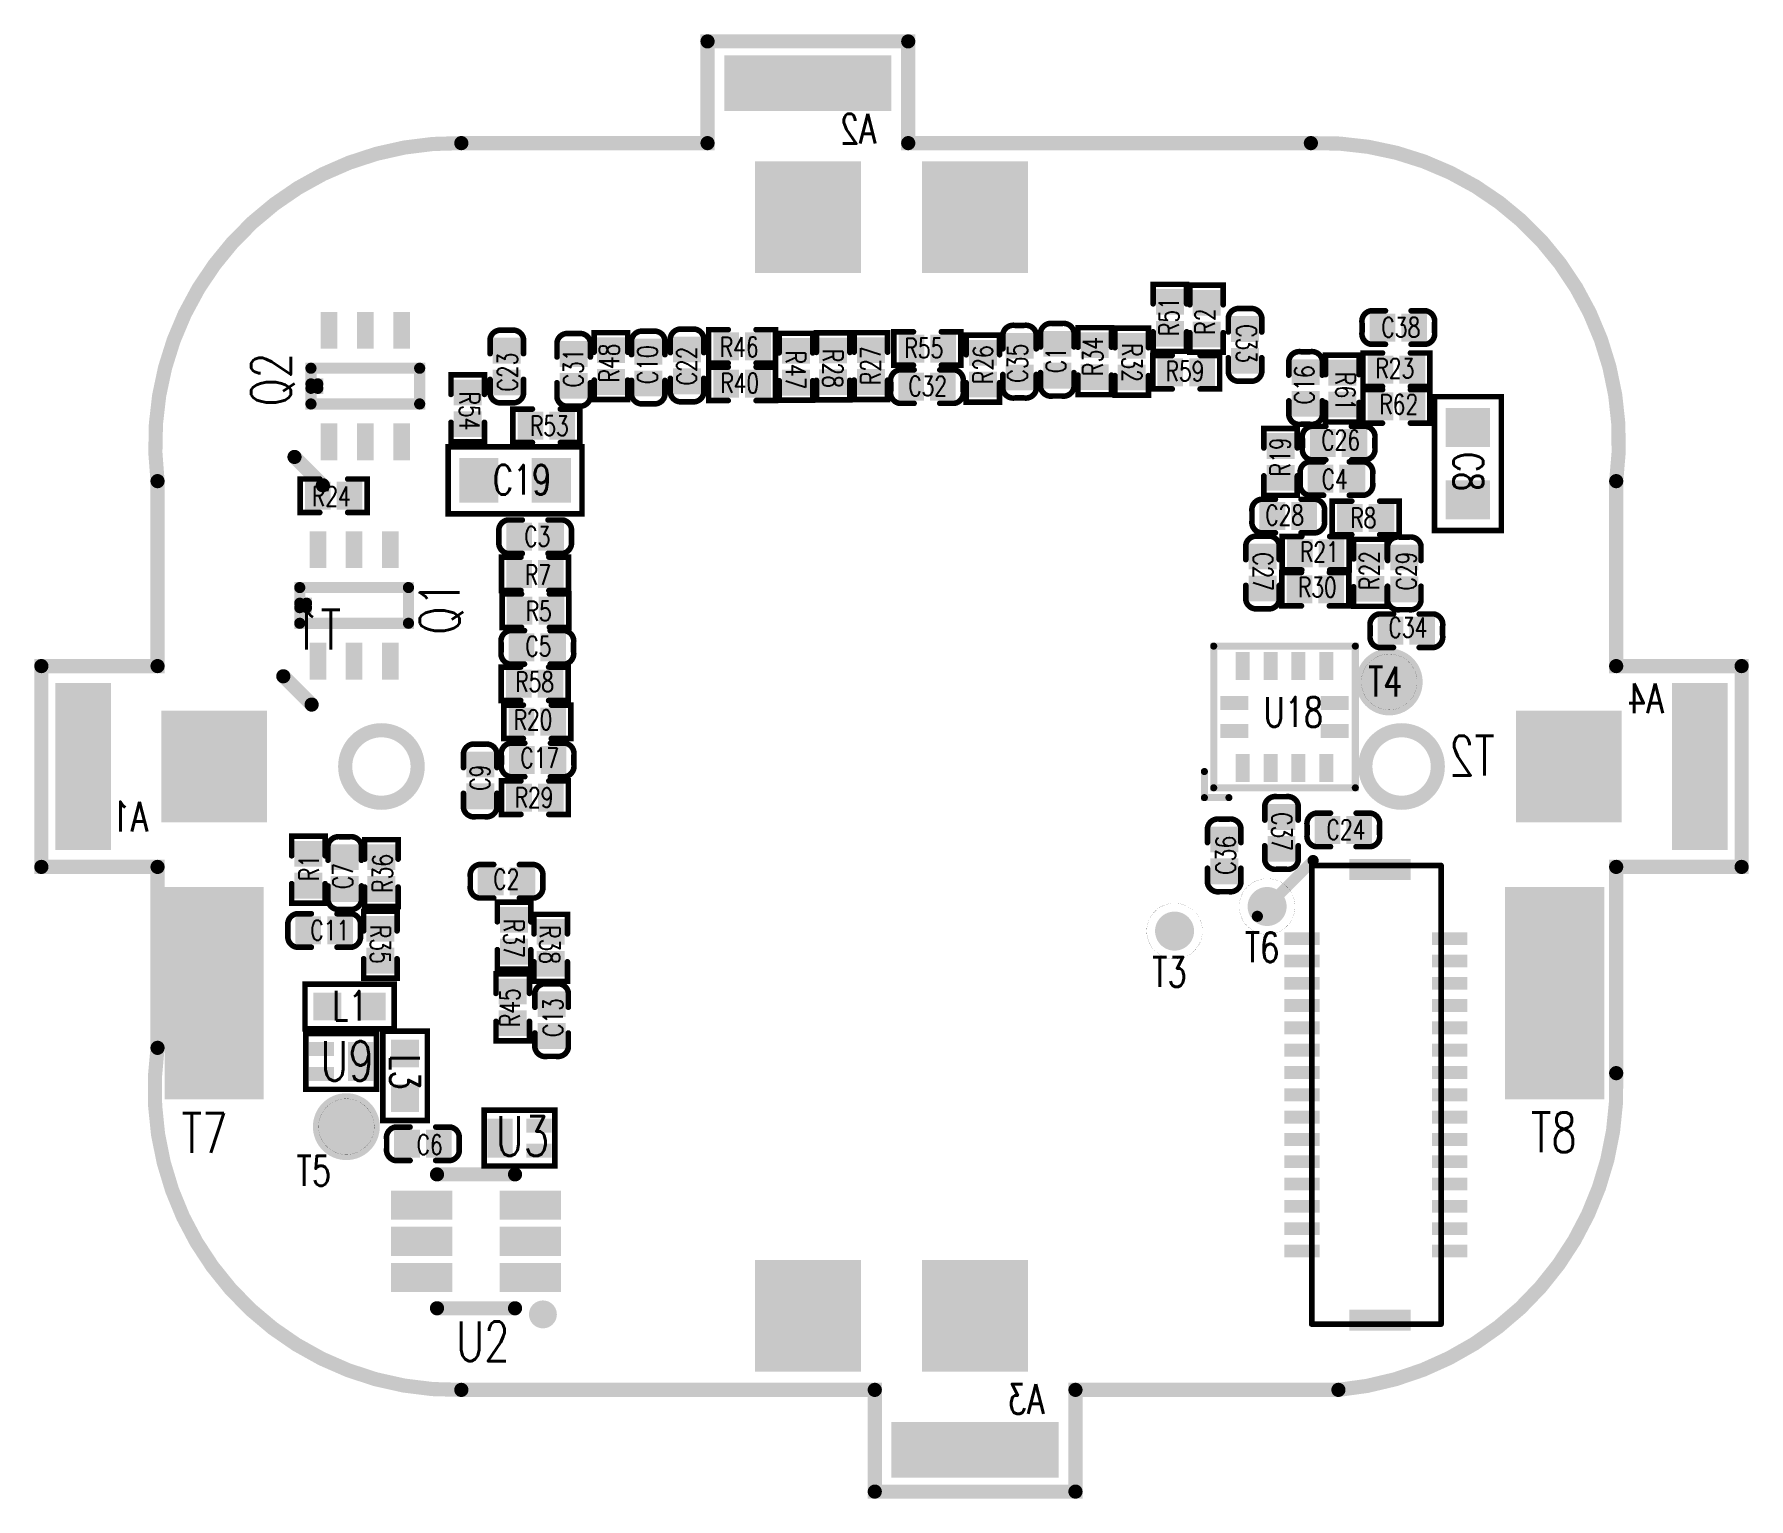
# Model space of a CAD drawing. Extents: x -3.2 to 27.5, y -13.1 to 13.1.
import ezdxf

# ---------------------------------------------------------------- set-up
doc = ezdxf.new("R2010")
doc.units = 0
doc.header["$MEASUREMENT"] = 0
doc.layers.get('0').update_dxf_attribs({"linetype": 'CONTINUOUS'})
for name, color, linetype in [('BOARD_CUTOUT_00', 6, 'CONTINUOUS'), ('BOARD_OUTLINE_00', 6, 'CONTINUOUS'), ('DRIL_PLTE_THRU_01', 16, 'CONTINUOUS'), ('DRIL_PLTE_THRU_02', 96, 'CONTINUOUS'), ('DRIL_PLTE_THRU_03', 136, 'CONTINUOUS'), ('DRIL_PLTE_THRU_04', 176, 'CONTINUOUS'), ('PADS_BOT', 5, 'CONTINUOUS'), ('PADS_INNER', 1, 'CONTINUOUS'), ('PADS_TOP', 1, 'CONTINUOUS'), ('PADS_XR_121', 56, 'CONTINUOUS'), ('PART_NAME_01', 112, 'CONTINUOUS'), ('PART_NAME_04', 112, 'CONTINUOUS'), ('PART_NAME_126', 3, 'CONTINUOUS'), ('PART_TOP_2DLINE_00', 254, 'CONTINUOUS'), ('PART_TOP_2DLINE_01', 254, 'CONTINUOUS'), ('PART_TOP_2DLINE_126', 3, 'CONTINUOUS')]:
    doc.layers.add(name, color=color, linetype=linetype)
doc.styles.add('W0$0508', font='simplex.shx', dxfattribs={"width": 0.75})
doc.styles.add('W0$0762', font='simplex.shx', dxfattribs={"width": 0.75})
doc.styles.add('W0$1016', font='simplex.shx', dxfattribs={"width": 0.75})

# ---------------------------------------------------------------- blocks, each defined once
blk = doc.blocks.new('SMOOTH_0$254')
at = {"const_width": 0.127}
blk.add_lwpolyline([(-0.0635, 0, 1), (0.0635, 0, 1)], format="xyb", close=True, dxfattribs=at)
blk = doc.blocks.new('BOARD_221')
at = {"layer": 'BOARD_CUTOUT_00', "const_width": 0.254}
for points in [[(4.297, -2.576, 1), (2.997, -2.576, 1)], [(22.597, -2.576, 1), (21.297, -2.576, 1)]]:
    blk.add_lwpolyline(points, format="xyb", close=True, dxfattribs=at)
at = {"layer": 'BOARD_OUTLINE_00', "const_width": 0.254}
blk.add_lwpolyline([(-0.369, -7.62), (-0.369, -4.376), (-2.453, -4.376), (-2.453, -0.776), (-0.369, -0.776), (-0.369, 2.54, -0.456253), (5.08, 8.6), (9.497, 8.6), (9.497, 10.424), (13.097, 10.424), (13.097, 8.6), (20.32, 8.6, -0.463654), (25.797, 2.54), (25.797, -0.776), (28.047, -0.776), (28.047, -4.376), (25.797, -4.376), (25.797, -8.074, -0.399971), (20.814, -13.752), (16.097, -13.752), (16.097, -15.576), (12.497, -15.576), (12.497, -13.752), (5.08, -13.752, -0.461535)], format="xyb", close=True, dxfattribs=at)
at = {"layer": 'BOARD_OUTLINE_00'}
for p in [(9.497, 10.424), (13.097, 10.424), (5.08, 8.6), (9.497, 8.6), (13.097, 8.6), (20.32, 8.6), (-0.369, 2.54), (25.797, 2.54), (-2.453, -0.776), (-0.369, -0.776), (25.797, -0.776), (28.047, -0.776), (-2.453, -4.376), (-0.369, -4.376), (25.797, -4.376), (28.047, -4.376), (-0.369, -7.62), (25.797, -8.074), (5.08, -13.752), (12.497, -13.752), (16.097, -13.752), (20.814, -13.752), (12.497, -15.576), (16.097, -15.576)]:
    blk.add_blockref('SMOOTH_0$254', p, dxfattribs=at)
blk = doc.blocks.new('SMOOTH_0$100076')
at = {"const_width": 0.05}
blk.add_lwpolyline([(-0.025, 0, 1), (0.025, 0, 1)], format="xyb", close=True, dxfattribs=at)
blk = doc.blocks.new('PART_BODY_TOP_7')
at = {"layer": 'PART_TOP_2DLINE_01', "const_width": 0.1}
blk.add_lwpolyline([(0.6, 1.2), (0.6, -1.2), (-0.6, -1.2), (-0.6, 1.2)], close=True, dxfattribs=at)
at = {"layer": 'PART_TOP_2DLINE_01'}
for p in [(-0.6, 1.2), (0.6, 1.2), (-0.6, -1.2), (0.6, -1.2)]:
    blk.add_blockref('SMOOTH_0$100076', p, dxfattribs=at)
blk = doc.blocks.new('PAD_4')
at = {"const_width": 0.7}
blk.add_lwpolyline([(-0.4, 0), (0.4, 0)], dxfattribs=at)
blk = doc.blocks.new('STK_TOP_18')
at = {"layer": 'PADS_TOP'}
blk.add_blockref('PAD_4', (0, 0), dxfattribs=at)
blk = doc.blocks.new('SYM_TOP_4')
for name, p in [('PART_BODY_TOP_7', (0, 0)), ('STK_TOP_18', (0, 0.65)), ('STK_TOP_18', (0, -0.65))]:
    blk.add_blockref(name, p)
blk = doc.blocks.new('PART_TOP_3')
blk.add_blockref('SYM_TOP_4', (0, 0))
at = {"layer": 'PART_NAME_01', "style": 'W0$0762', "width": 0.75}
blk.add_text('C8', height=0.5334, rotation=270, dxfattribs=at).set_placement((-0.257, 0.209))
blk = doc.blocks.new('SMOOTH_0$127')
at = {"const_width": 0.0635}
blk.add_lwpolyline([(-0.03175, 0, 1), (0.03175, 0, 1)], format="xyb", close=True, dxfattribs=at)
blk = doc.blocks.new('PART_BODY_TOP_214')
at = {"layer": 'PART_TOP_2DLINE_126', "const_width": 0.127}
blk.add_lwpolyline([(-0.978, 1.437), (-1.446, 1.437), (-1.446, 0.997)], dxfattribs=at)
blk.add_lwpolyline([(-1.27, 1.27), (1.27, 1.27), (1.27, -1.27), (-1.27, -1.27)], close=True, dxfattribs=at)
at = {"layer": 'PART_TOP_2DLINE_126'}
for p in [(-1.446, 1.437), (-1.27, 1.27), (-0.978, 1.437), (1.27, 1.27), (-1.446, 0.997), (-1.27, -1.27), (1.27, -1.27)]:
    blk.add_blockref('SMOOTH_0$127', p, dxfattribs=at)
blk = doc.blocks.new('PAD_5')
at = {"const_width": 0.25}
blk.add_lwpolyline([(-0.25, 0), (0.25, 0)], dxfattribs=at)
blk = doc.blocks.new('STK_TOP_53')
at = {"layer": 'PADS_TOP'}
blk.add_blockref('PAD_5', (0, 0), dxfattribs=at)
blk = doc.blocks.new('STK_TOP_54')
at = {"layer": 'PADS_TOP', "rotation": 90}
blk.add_blockref('PAD_5', (0, 0), dxfattribs=at)
blk = doc.blocks.new('SYM_TOP_5')
for name, p in [('PART_BODY_TOP_214', (0, 0)), ('STK_TOP_54', (-0.25, 0.9)), ('STK_TOP_54', (0.25, 0.9)), ('STK_TOP_53', (-0.913, 0.75)), ('STK_TOP_53', (0.913, 0.75)), ('STK_TOP_53', (-0.913, 0.25)), ('STK_TOP_53', (0.913, 0.25)), ('STK_TOP_53', (-0.913, -0.25)), ('STK_TOP_53', (0.913, -0.25)), ('STK_TOP_54', (-0.25, -0.9)), ('STK_TOP_54', (0.25, -0.9)), ('STK_TOP_53', (-0.913, -0.75)), ('STK_TOP_53', (0.913, -0.75))]:
    blk.add_blockref(name, p)
blk = doc.blocks.new('PART_TOP_4')
blk.add_blockref('SYM_TOP_5', (0, 0))
at = {"layer": 'PART_NAME_01', "style": 'W0$1016', "width": 0.75}
blk.add_text('U18', height=0.5334, rotation=270, dxfattribs=at).set_placement((-0.178, 0.373))
blk = doc.blocks.new('PART_BODY_TOP_217')
at = {"layer": 'PART_TOP_2DLINE_126', "const_width": 0.1}
for points in [[(-0.23, 0.3), (-0.495, 0.3, 0.413702), (-0.65, 0.08), (-0.65, -0.08, 0.413702), (-0.495, -0.3), (-0.23, -0.3)], [(0.23, -0.3), (0.495, -0.3, 0.414214), (0.65, -0.08), (0.65, 0.08, 0.413702), (0.495, 0.3), (0.23, 0.3)]]:
    blk.add_lwpolyline(points, format="xyb", dxfattribs=at)
at = {"layer": 'PART_TOP_2DLINE_126'}
for p in [(-0.495, 0.3), (-0.23, 0.3), (0.23, 0.3), (0.495, 0.3), (-0.65, 0.08), (0.65, 0.08), (-0.65, -0.08), (-0.495, -0.3), (-0.23, -0.3), (0.23, -0.3), (0.495, -0.3), (0.65, -0.08)]:
    blk.add_blockref('SMOOTH_0$100076', p, dxfattribs=at)
blk = doc.blocks.new('PAD_8')
at = {"const_width": 0.462}
blk.add_lwpolyline([(-0.251, 0), (0.251, 0)], dxfattribs=at)
blk = doc.blocks.new('PAD_9')
at = {"const_width": 0.36}
blk.add_lwpolyline([(-0.2, 0), (0.2, 0)], dxfattribs=at)
blk = doc.blocks.new('STK_TOP_67')
at = {"layer": 'PADS_TOP', "rotation": 90}
blk.add_blockref('PAD_9', (0, 0), dxfattribs=at)
at = {"layer": 'PADS_XR_121', "rotation": 90}
blk.add_blockref('PAD_8', (0, 0), dxfattribs=at)
blk = doc.blocks.new('SYM_TOP_8')
for name, p in [('PART_BODY_TOP_217', (0, 0)), ('STK_TOP_67', (-0.285, 0)), ('STK_TOP_67', (0.285, 0))]:
    blk.add_blockref(name, p)
blk = doc.blocks.new('PART_TOP_8')
blk.add_blockref('SYM_TOP_8', (0, 0))
at = {"layer": 'PART_NAME_01', "style": 'W0$0508', "width": 0.75}
blk.add_text('C26', height=0.3556, dxfattribs=at).set_placement((-0.312962, -0.12334))
blk = doc.blocks.new('PART_TOP_9')
blk.add_blockref('SYM_TOP_8', (0, 0))
at = {"layer": 'PART_NAME_01', "style": 'W0$0508', "width": 0.75}
blk.add_text('C4', height=0.3556, dxfattribs=at).set_placement((-0.266, -0.188))
blk = doc.blocks.new('PART_BODY_TOP_218')
at = {"layer": 'PART_TOP_2DLINE_126', "const_width": 0.1}
for points in [[(-0.25, -0.3), (-0.6, -0.3), (-0.6, 0.3), (-0.25, 0.3)], [(0.25, -0.3), (0.6, -0.3), (0.6, 0.3), (0.25, 0.3)]]:
    blk.add_lwpolyline(points, dxfattribs=at)
at = {"layer": 'PART_TOP_2DLINE_126'}
for p in [(-0.6, 0.3), (-0.25, 0.3), (0.25, 0.3), (0.6, 0.3), (-0.6, -0.3), (-0.25, -0.3), (0.25, -0.3), (0.6, -0.3)]:
    blk.add_blockref('SMOOTH_0$100076', p, dxfattribs=at)
blk = doc.blocks.new('SYM_TOP_9')
for name, p in [('PART_BODY_TOP_218', (0, 0)), ('STK_TOP_67', (-0.285, 0)), ('STK_TOP_67', (0.285, 0))]:
    blk.add_blockref(name, p)
blk = doc.blocks.new('PART_TOP_10')
blk.add_blockref('SYM_TOP_9', (0, 0))
at = {"layer": 'PART_NAME_01', "style": 'W0$0508', "width": 0.75}
blk.add_text('R8', height=0.3556, dxfattribs=at).set_placement((-0.276, -0.178))
blk = doc.blocks.new('PART_TOP_11')
blk.add_blockref('SYM_TOP_9', (0, 0))
at = {"layer": 'PART_NAME_126', "style": 'W0$0508', "width": 0.75}
blk.add_text('R19', height=0.3556, dxfattribs=at).set_placement((-0.259, -0.17))
blk = doc.blocks.new('PART_TOP_12')
blk.add_blockref('SYM_TOP_8', (0, 0))
at = {"layer": 'PART_NAME_01', "style": 'W0$0508', "width": 0.75}
blk.add_text('C11', height=0.3556, rotation=180, dxfattribs=at).set_placement((0.247, 0.174))
blk = doc.blocks.new('PART_TOP_13')
blk.add_blockref('SYM_TOP_8', (0, 0))
at = {"layer": 'PART_NAME_01', "style": 'W0$0508', "width": 0.75}
blk.add_text('C3', height=0.3556, rotation=180, dxfattribs=at).set_placement((0.197, 0.174))
blk = doc.blocks.new('PART_TOP_14')
blk.add_blockref('SYM_TOP_8', (0, 0))
at = {"layer": 'PART_NAME_01', "style": 'W0$0508', "width": 0.75}
blk.add_text('C32', height=0.3556, rotation=180, dxfattribs=at).set_placement((0.336, 0.168))
blk = doc.blocks.new('PART_TOP_15')
blk.add_blockref('SYM_TOP_8', (0, 0))
at = {"layer": 'PART_NAME_01', "style": 'W0$0508', "width": 0.75}
blk.add_text('C24', height=0.3556, dxfattribs=at).set_placement((-0.303, -0.173))
blk = doc.blocks.new('PART_TOP_16')
blk.add_blockref('SYM_TOP_8', (0, 0))
at = {"layer": 'PART_NAME_01', "style": 'W0$0508', "width": 0.75}
blk.add_text('C33', height=0.3556, dxfattribs=at).set_placement((-0.371, -0.152))
blk = doc.blocks.new('PART_TOP_17')
blk.add_blockref('SYM_TOP_8', (0, 0))
at = {"layer": 'PART_NAME_01', "style": 'W0$0508', "width": 0.75}
blk.add_text('C34', height=0.3556, dxfattribs=at).set_placement((-0.321, -0.12))
blk = doc.blocks.new('PART_TOP_18')
blk.add_blockref('SYM_TOP_8', (0, 0))
at = {"layer": 'PART_NAME_01', "style": 'W0$0508', "width": 0.75}
blk.add_text('C35', height=0.3556, dxfattribs=at).set_placement((-0.375, -0.142))
blk = doc.blocks.new('PART_TOP_19')
blk.add_blockref('SYM_TOP_8', (0, 0))
at = {"layer": 'PART_NAME_01', "style": 'W0$0508', "width": 0.75}
blk.add_text('C37', height=0.3556, dxfattribs=at).set_placement((-0.37251, -0.171286))
blk = doc.blocks.new('PART_TOP_20')
blk.add_blockref('SYM_TOP_8', (0, 0))
at = {"layer": 'PART_NAME_01', "style": 'W0$0508', "width": 0.75}
blk.add_text('C23', height=0.3556, dxfattribs=at).set_placement((-0.449, -0.19))
blk = doc.blocks.new('PART_TOP_21')
blk.add_blockref('SYM_TOP_8', (0, 0))
at = {"layer": 'PART_NAME_01', "style": 'W0$0508', "width": 0.75}
blk.add_text('C5', height=0.3556, rotation=180, dxfattribs=at).set_placement((0.216, 0.158))
blk = doc.blocks.new('PART_TOP_22')
blk.add_blockref('SYM_TOP_8', (0, 0))
at = {"layer": 'PART_NAME_01', "style": 'W0$0508', "width": 0.75}
blk.add_text('C28', height=0.3556, dxfattribs=at).set_placement((-0.413, -0.161))
blk = doc.blocks.new('PART_TOP_23')
blk.add_blockref('SYM_TOP_8', (0, 0))
at = {"layer": 'PART_NAME_01', "style": 'W0$0508', "width": 0.75}
blk.add_text('C7', height=0.3556, rotation=180, dxfattribs=at).set_placement((0.289, 0.145))
blk = doc.blocks.new('PART_TOP_24')
blk.add_blockref('SYM_TOP_8', (0, 0))
at = {"layer": 'PART_NAME_01', "style": 'W0$0508', "width": 0.75}
blk.add_text('C9', height=0.3556, dxfattribs=at).set_placement((-0.186, -0.174))
blk = doc.blocks.new('PART_TOP_25')
blk.add_blockref('SYM_TOP_9', (0, 0))
at = {"layer": 'PART_NAME_01', "style": 'W0$0508', "width": 0.75}
blk.add_text('R51', height=0.3556, dxfattribs=at).set_placement((-0.324742, -0.162032))
blk = doc.blocks.new('PART_TOP_26')
blk.add_blockref('SYM_TOP_9', (0, 0))
at = {"layer": 'PART_NAME_01', "style": 'W0$0508', "width": 0.75}
blk.add_text('R20', height=0.3556, rotation=180, dxfattribs=at).set_placement((0.427, 0.141))
blk = doc.blocks.new('PART_TOP_27')
blk.add_blockref('SYM_TOP_9', (0, 0))
at = {"layer": 'PART_NAME_01', "style": 'W0$0508', "width": 0.75}
blk.add_text('R26', height=0.3556, dxfattribs=at).set_placement((-0.277, -0.18))
blk = doc.blocks.new('PART_TOP_28')
blk.add_blockref('SYM_TOP_9', (0, 0))
at = {"layer": 'PART_NAME_01', "style": 'W0$0508', "width": 0.75}
blk.add_text('R58', height=0.3556, dxfattribs=at).set_placement((-0.35, -0.143))
blk = doc.blocks.new('PART_TOP_29')
blk.add_blockref('SYM_TOP_9', (0, 0))
at = {"layer": 'PART_NAME_01', "style": 'W0$0508', "width": 0.75}
blk.add_text('R37', height=0.3556, dxfattribs=at).set_placement((-0.298492, -0.180458))
blk = doc.blocks.new('PART_TOP_30')
blk.add_blockref('SYM_TOP_9', (0, 0))
at = {"layer": 'PART_NAME_01', "style": 'W0$0508', "width": 0.75}
blk.add_text('R38', height=0.3556, dxfattribs=at).set_placement((-0.404, -0.195))
blk = doc.blocks.new('PART_TOP_31')
blk.add_blockref('SYM_TOP_9', (0, 0))
at = {"layer": 'PART_NAME_01', "style": 'W0$0508', "width": 0.75}
blk.add_text('R22', height=0.3556, dxfattribs=at).set_placement((-0.306, -0.158))
blk = doc.blocks.new('PART_TOP_32')
blk.add_blockref('SYM_TOP_9', (0, 0))
at = {"layer": 'PART_NAME_01', "style": 'W0$0508', "width": 0.75}
blk.add_text('R35', height=0.3556, dxfattribs=at).set_placement((-0.355, -0.177))
blk = doc.blocks.new('PART_TOP_33')
blk.add_blockref('SYM_TOP_9', (0, 0))
at = {"layer": 'PART_NAME_01', "style": 'W0$0508', "width": 0.75}
blk.add_text('R36', height=0.3556, rotation=180, dxfattribs=at).set_placement((0.353586, 0.196988))
blk = doc.blocks.new('PART_TOP_34')
blk.add_blockref('SYM_TOP_9', (0, 0))
at = {"layer": 'PART_NAME_01', "style": 'W0$0508', "width": 0.75}
blk.add_text('R45', height=0.3556, dxfattribs=at).set_placement((-0.354, -0.127))
blk = doc.blocks.new('PART_TOP_35')
blk.add_blockref('SYM_TOP_9', (0, 0))
at = {"layer": 'PART_NAME_01', "style": 'W0$0508', "width": 0.75}
blk.add_text('R2', height=0.3556, dxfattribs=at).set_placement((-0.28504, -0.150558))
blk = doc.blocks.new('PART_TOP_36')
blk.add_blockref('SYM_TOP_9', (0, 0))
at = {"layer": 'PART_NAME_01', "style": 'W0$0508', "width": 0.75}
blk.add_text('R61', height=0.3556, dxfattribs=at).set_placement((-0.295, -0.124))
blk = doc.blocks.new('PART_TOP_37')
blk.add_blockref('SYM_TOP_9', (0, 0))
at = {"layer": 'PART_NAME_01', "style": 'W0$0508', "width": 0.75}
blk.add_text('R62', height=0.3556, dxfattribs=at).set_placement((-0.307, -0.141))
blk = doc.blocks.new('PART_TOP_38')
blk.add_blockref('SYM_TOP_9', (0, 0))
at = {"layer": 'PART_NAME_01', "style": 'W0$0508', "width": 0.75}
blk.add_text('R27', height=0.3556, dxfattribs=at).set_placement((-0.341, -0.173))
blk = doc.blocks.new('PART_TOP_39')
blk.add_blockref('SYM_TOP_9', (0, 0))
at = {"layer": 'PART_NAME_01', "style": 'W0$0508', "width": 0.75}
blk.add_text('R7', height=0.3556, rotation=180, dxfattribs=at).set_placement((0.182, 0.197))
blk = doc.blocks.new('PART_TOP_40')
blk.add_blockref('SYM_TOP_9', (0, 0))
at = {"layer": 'PART_NAME_01', "style": 'W0$0508', "width": 0.75}
blk.add_text('R54', height=0.3556, dxfattribs=at).set_placement((-0.301, -0.145))
blk = doc.blocks.new('PART_TOP_41')
blk.add_blockref('SYM_TOP_9', (0, 0))
at = {"layer": 'PART_NAME_01', "style": 'W0$0508', "width": 0.75}
blk.add_text('R59', height=0.3556, rotation=180, dxfattribs=at).set_placement((0.371, 0.159))
blk = doc.blocks.new('PART_TOP_42')
blk.add_blockref('SYM_TOP_9', (0, 0))
at = {"layer": 'PART_NAME_01', "style": 'W0$0508', "width": 0.75}
blk.add_text('R55', height=0.3556, dxfattribs=at).set_placement((-0.412, -0.17))
blk = doc.blocks.new('PART_TOP_43')
blk.add_blockref('SYM_TOP_9', (0, 0))
at = {"layer": 'PART_NAME_01', "style": 'W0$0508', "width": 0.75}
blk.add_text('R21', height=0.3556, rotation=180, dxfattribs=at).set_placement((0.282, 0.154))
blk = doc.blocks.new('PART_TOP_44')
blk.add_blockref('SYM_TOP_9', (0, 0))
at = {"layer": 'PART_NAME_01', "style": 'W0$0508', "width": 0.75}
blk.add_text('R30', height=0.3556, rotation=180, dxfattribs=at).set_placement((0.314, 0.142))
blk = doc.blocks.new('PART_TOP_45')
blk.add_blockref('SYM_TOP_8', (0, 0))
at = {"layer": 'PART_NAME_126', "style": 'W0$0508', "width": 0.75}
blk.add_text('C10', height=0.3556, dxfattribs=at).set_placement((-0.298, -0.164))
blk = doc.blocks.new('PART_TOP_46')
blk.add_blockref('SYM_TOP_8', (0, 0))
at = {"layer": 'PART_NAME_126', "style": 'W0$0508', "width": 0.75}
blk.add_text('C13', height=0.3556, rotation=180, dxfattribs=at).set_placement((0.302768, 0.202556))
blk = doc.blocks.new('PART_TOP_47')
blk.add_blockref('SYM_TOP_8', (0, 0))
at = {"layer": 'PART_NAME_126', "style": 'W0$0508', "width": 0.75}
blk.add_text('C16', height=0.3556, dxfattribs=at).set_placement((-0.291588, -0.15524))
blk = doc.blocks.new('PART_TOP_48')
blk.add_blockref('SYM_TOP_8', (0, 0))
at = {"layer": 'PART_NAME_126', "style": 'W0$0508', "width": 0.75}
blk.add_text('C22', height=0.3556, dxfattribs=at).set_placement((-0.358, -0.17))
blk = doc.blocks.new('PART_TOP_49')
blk.add_blockref('SYM_TOP_8', (0, 0))
at = {"layer": 'PART_NAME_126', "style": 'W0$0508', "width": 0.75}
blk.add_text('C27', height=0.3556, dxfattribs=at).set_placement((-0.363, -0.171))
blk = doc.blocks.new('PART_TOP_50')
blk.add_blockref('SYM_TOP_8', (0, 0))
at = {"layer": 'PART_NAME_126', "style": 'W0$0508', "width": 0.75}
blk.add_text('C29', height=0.3556, dxfattribs=at).set_placement((-0.307, -0.213))
blk = doc.blocks.new('PART_TOP_51')
blk.add_blockref('SYM_TOP_8', (0, 0))
at = {"layer": 'PART_NAME_126', "style": 'W0$0508', "width": 0.75}
blk.add_text('C31', height=0.3556, dxfattribs=at).set_placement((-0.314, -0.17))
blk = doc.blocks.new('PART_TOP_52')
blk.add_blockref('SYM_TOP_8', (0, 0))
at = {"layer": 'PART_NAME_126', "style": 'W0$0508', "width": 0.75}
blk.add_text('C36', height=0.3556, rotation=180, dxfattribs=at).set_placement((0.345, 0.204))
blk = doc.blocks.new('PART_TOP_53')
blk.add_blockref('SYM_TOP_8', (0, 0))
at = {"layer": 'PART_NAME_126', "style": 'W0$0508', "width": 0.75}
blk.add_text('C38', height=0.3556, rotation=180, dxfattribs=at).set_placement((0.303, 0.174))
blk = doc.blocks.new('PART_TOP_54')
blk.add_blockref('SYM_TOP_4', (0, 0))
at = {"layer": 'PART_NAME_01', "style": 'W0$0762', "width": 0.75}
blk.add_text('C19', height=0.5334, rotation=270, dxfattribs=at).set_placement((-0.255912, 0.398594))
blk = doc.blocks.new('PART_TOP_55')
blk.add_blockref('SYM_TOP_9', (0, 0))
at = {"layer": 'PART_NAME_126', "style": 'W0$0508', "width": 0.75}
blk.add_text('R32', height=0.3556, rotation=180, dxfattribs=at).set_placement((0.331, 0.174))
blk = doc.blocks.new('PART_TOP_56')
blk.add_blockref('SYM_TOP_9', (0, 0))
at = {"layer": 'PART_NAME_126', "style": 'W0$0508', "width": 0.75}
blk.add_text('R23', height=0.3556, rotation=180, dxfattribs=at).set_placement((0.378, 0.153))
blk = doc.blocks.new('PART_TOP_57')
blk.add_blockref('SYM_TOP_9', (0, 0))
at = {"layer": 'PART_NAME_126', "style": 'W0$0508', "width": 0.75}
blk.add_text('R28', height=0.3556, rotation=180, dxfattribs=at).set_placement((0.31, 0.182))
blk = doc.blocks.new('PART_TOP_58')
blk.add_blockref('SYM_TOP_9', (0, 0))
at = {"layer": 'PART_NAME_126', "style": 'W0$0508', "width": 0.75}
blk.add_text('R29', height=0.3556, dxfattribs=at).set_placement((-0.365, -0.175))
blk = doc.blocks.new('PART_TOP_59')
blk.add_blockref('SYM_TOP_9', (0, 0))
at = {"layer": 'PART_NAME_126', "style": 'W0$0508', "width": 0.75}
blk.add_text('R40', height=0.3556, dxfattribs=at).set_placement((-0.392, -0.164))
blk = doc.blocks.new('PART_TOP_60')
blk.add_blockref('SYM_TOP_9', (0, 0))
at = {"layer": 'PART_NAME_126', "style": 'W0$0508', "width": 0.75}
blk.add_text('R46', height=0.3556, dxfattribs=at).set_placement((-0.403, -0.188))
blk = doc.blocks.new('PART_TOP_61')
blk.add_blockref('SYM_TOP_9', (0, 0))
at = {"layer": 'PART_NAME_126', "style": 'W0$0508', "width": 0.75}
blk.add_text('R47', height=0.3556, dxfattribs=at).set_placement((-0.29, -0.184))
blk = doc.blocks.new('PART_TOP_62')
blk.add_blockref('SYM_TOP_9', (0, 0))
at = {"layer": 'PART_NAME_126', "style": 'W0$0508', "width": 0.75}
blk.add_text('R48', height=0.3556, dxfattribs=at).set_placement((-0.291, -0.147))
blk = doc.blocks.new('PART_TOP_63')
blk.add_blockref('SYM_TOP_9', (0, 0))
at = {"layer": 'PART_NAME_126', "style": 'W0$0508', "width": 0.75}
blk.add_text('R5', height=0.3556, rotation=180, dxfattribs=at).set_placement((0.176, 0.185))
blk = doc.blocks.new('PART_TOP_64')
blk.add_blockref('SYM_TOP_9', (0, 0))
at = {"layer": 'PART_NAME_126', "style": 'W0$0508', "width": 0.75}
blk.add_text('R53', height=0.3556, rotation=180, dxfattribs=at).set_placement((0.296, 0.179))
blk = doc.blocks.new('PART_TOP_65')
blk.add_blockref('SYM_TOP_9', (0, 0))
at = {"layer": 'PART_NAME_126', "style": 'W0$0508', "width": 0.75}
blk.add_text('R34', height=0.3556, dxfattribs=at).set_placement((-0.264, -0.142))
blk = doc.blocks.new('SMOOTH_0$1')
at = {"const_width": 0.05}
blk.add_lwpolyline([(-0.025, 0, 1), (0.025, 0, 1)], format="xyb", close=True, dxfattribs=at)
blk = doc.blocks.new('PART_BODY_TOP_219')
at = {"layer": 'PART_TOP_2DLINE_01', "const_width": 0.1}
blk.add_lwpolyline([(-0.8, 0.4), (0.8, 0.4), (0.8, -0.4), (-0.8, -0.4), (-0.8, 0.4)], dxfattribs=at)
at = {"layer": 'PART_TOP_2DLINE_01'}
for p in [(-0.8, 0.4), (-0.8, 0.4), (0.8, 0.4), (-0.8, -0.4), (0.8, -0.4)]:
    blk.add_blockref('SMOOTH_0$1', p, dxfattribs=at)
blk = doc.blocks.new('PAD_10')
at = {"const_width": 0.5}
blk.add_lwpolyline([(-0.25, 0), (0.25, 0)], dxfattribs=at)
blk = doc.blocks.new('STK_TOP_72')
at = {"layer": 'PADS_TOP'}
blk.add_blockref('PAD_10', (0, 0), dxfattribs=at)
blk = doc.blocks.new('SYM_TOP_10')
for name, p in [('PART_BODY_TOP_219', (0, 0)), ('STK_TOP_72', (-0.4, 0)), ('STK_TOP_72', (0.4, 0))]:
    blk.add_blockref(name, p)
blk = doc.blocks.new('PART_TOP_66')
blk.add_blockref('SYM_TOP_10', (0, 0))
at = {"layer": 'PART_NAME_01', "style": 'W0$0762', "width": 0.75}
blk.add_text('L1', height=0.5334, rotation=180, dxfattribs=at).set_placement((0.31, 0.254))
blk = doc.blocks.new('PART_TOP_67')
blk.add_blockref('SYM_TOP_10', (0, 0))
at = {"layer": 'PART_NAME_01', "style": 'W0$0762', "width": 0.75}
blk.add_text('L3', height=0.5334, dxfattribs=at).set_placement((-0.385, -0.269))
blk = doc.blocks.new('PART_TOP_68')
blk.add_blockref('SYM_TOP_9', (0, 0))
at = {"layer": 'PART_NAME_01', "style": 'W0$0508', "width": 0.75}
blk.add_text('R24', height=0.3556, rotation=180, dxfattribs=at).set_placement((0.393, 0.187))
blk = doc.blocks.new('PART_TOP_69')
blk.add_blockref('SYM_TOP_9', (0, 0))
at = {"layer": 'PART_NAME_01', "style": 'W0$0508', "width": 0.75}
blk.add_text('R1', height=0.3556, rotation=180, dxfattribs=at).set_placement((0.2, 0.19))
blk = doc.blocks.new('PART_TOP_70')
blk.add_blockref('SYM_TOP_8', (0, 0))
at = {"layer": 'PART_NAME_01', "style": 'W0$0508', "width": 0.75}
blk.add_text('C2', height=0.3556, rotation=180, dxfattribs=at).set_placement((0.24, 0.14))
blk = doc.blocks.new('PART_TOP_71')
blk.add_blockref('SYM_TOP_8', (0, 0))
at = {"layer": 'PART_NAME_01', "style": 'W0$0508', "width": 0.75}
blk.add_text('C17', height=0.3556, rotation=180, dxfattribs=at).set_placement((0.311, 0.139))
blk = doc.blocks.new('SMOOTH_0$2')
at = {"const_width": 0.1}
blk.add_lwpolyline([(-0.05, 0, 1), (0.05, 0, 1)], format="xyb", close=True, dxfattribs=at)
blk = doc.blocks.new('PART_BODY_TOP_222')
at = {"layer": 'PART_TOP_2DLINE_01', "const_width": 0.254}
blk.add_lwpolyline([(-1.27, 1.27), (-1.778, 0.762)], dxfattribs=at)
at = {"layer": 'PART_TOP_2DLINE_126', "const_width": 0.2}
blk.add_lwpolyline([(-0.32, 0.975), (-0.04, 0.975), (-0.04, 0.853), (0.04, 0.853), (0.04, 0.975), (0.32, 0.975), (0.32, -0.975), (-0.32, -0.975)], close=True, dxfattribs=at)
at = {"layer": 'PART_TOP_2DLINE_01'}
for p in [(-1.27, 1.27), (-1.778, 0.762)]:
    blk.add_blockref('SMOOTH_0$254', p, dxfattribs=at)
at = {"layer": 'PART_TOP_2DLINE_126'}
for p in [(-0.32, 0.975), (-0.04, 0.975), (-0.04, 0.853), (0.04, 0.975), (0.04, 0.853), (0.32, 0.975), (-0.32, -0.975), (0.32, -0.975)]:
    blk.add_blockref('SMOOTH_0$2', p, dxfattribs=at)
blk = doc.blocks.new('PAD_11')
at = {"const_width": 0.3}
blk.add_lwpolyline([(-0.33, 0), (0.33, 0)], dxfattribs=at)
blk = doc.blocks.new('STK_TOP_88')
at = {"layer": 'PADS_TOP'}
blk.add_blockref('PAD_11', (0, 0), dxfattribs=at)
at = {"layer": 'PADS_XR_121'}
blk.add_blockref('PAD_11', (0, 0), dxfattribs=at)
blk = doc.blocks.new('SYM_TOP_11')
for name, p in [('PART_BODY_TOP_222', (0, 0)), ('STK_TOP_88', (-1, 0.65)), ('STK_TOP_88', (1, 0.65)), ('STK_TOP_88', (-1, 0)), ('STK_TOP_88', (1, 0)), ('STK_TOP_88', (-1, -0.65)), ('STK_TOP_88', (1, -0.65))]:
    blk.add_blockref(name, p)
blk = doc.blocks.new('PART_TOP_72')
blk.add_blockref('SYM_TOP_11', (0, 0))
at = {"layer": 'PART_NAME_01', "style": 'W0$1016', "width": 0.75}
blk.add_text('Q2', height=0.7112, dxfattribs=at).set_placement((-0.364, 1.336))
blk = doc.blocks.new('PART_TOP_73')
blk.add_blockref('SYM_TOP_11', (0, 0))
at = {"layer": 'PART_NAME_01', "style": 'W0$1016', "width": 0.75}
blk.add_text('Q1', height=0.7112, dxfattribs=at).set_placement((-0.52416, -1.88873))
blk = doc.blocks.new('DRIL_SLOT_0002700051000000')
at = {"const_width": 0.35}
blk.add_lwpolyline([(0.175, -0.3), (0.175, 0.3, 1), (-0.175, 0.3), (-0.175, -0.3, 1)], format="xyb", close=True, dxfattribs=at)
blk = doc.blocks.new('PAD_12')
at = {"const_width": 1.9}
blk.add_lwpolyline([(-1, 0), (1, 0)], dxfattribs=at)
blk = doc.blocks.new('STK_BOT_204')
at = {"layer": 'DRIL_PLTE_THRU_01'}
blk.add_blockref('DRIL_SLOT_0002700051000000', (0, 0), dxfattribs=at)
at = {"layer": 'DRIL_PLTE_THRU_02'}
blk.add_blockref('DRIL_SLOT_0002700051000000', (0, 0), dxfattribs=at)
at = {"layer": 'DRIL_PLTE_THRU_03'}
blk.add_blockref('DRIL_SLOT_0002700051000000', (0, 0), dxfattribs=at)
at = {"layer": 'DRIL_PLTE_THRU_04'}
blk.add_blockref('DRIL_SLOT_0002700051000000', (0, 0), dxfattribs=at)
at = {"layer": 'PADS_BOT', "rotation": 90}
blk.add_blockref('PAD_12', (0, 0), dxfattribs=at)
at = {"layer": 'PADS_INNER', "rotation": 90}
blk.add_blockref('PAD_12', (0, 0), dxfattribs=at)
at = {"layer": 'PADS_TOP', "rotation": 90}
blk.add_blockref('PAD_12', (0, 0), dxfattribs=at)
at = {"layer": 'PADS_XR_121', "rotation": 90}
blk.add_blockref('PAD_12', (0, 0), dxfattribs=at)
blk = doc.blocks.new('SYM_BOT_23')
for p in [(10.65, 9.85), (0, 0), (10.65, -9.85)]:
    blk.add_blockref('STK_BOT_204', p)
blk = doc.blocks.new('PART_BOT_74')
blk.add_blockref('SYM_BOT_23', (0, 0))
at = {"layer": 'PART_NAME_04', "style": 'W0$1016', "width": 0.75}
blk.add_text('T1', height=0.7112, rotation=180, dxfattribs=at).set_placement((2.275, -2.1))
blk = doc.blocks.new('PART_BOT_75')
blk.add_blockref('SYM_BOT_23', (0, 0))
at = {"layer": 'PART_NAME_04', "style": 'W0$1016', "width": 0.75}
blk.add_text('T2', height=0.7112, dxfattribs=at).set_placement((1.327, -0.159))
blk = doc.blocks.new('PART_BODY_TOP_224')
at = {"layer": 'PART_TOP_2DLINE_01', "const_width": 0.1}
blk.add_lwpolyline([(-0.635, 0.5), (0.635, 0.5), (0.635, -0.5), (-0.635, -0.5)], close=True, dxfattribs=at)
at = {"layer": 'PART_TOP_2DLINE_01'}
for p in [(-0.635, 0.5), (0.635, 0.5), (-0.635, -0.5), (0.635, -0.5)]:
    blk.add_blockref('SMOOTH_0$1', p, dxfattribs=at)
blk = doc.blocks.new('PAD_13')
at = {"const_width": 0.25}
blk.add_lwpolyline([(-0.225, 0), (0.225, 0)], dxfattribs=at)
blk = doc.blocks.new('STK_TOP_116')
at = {"layer": 'PADS_TOP'}
blk.add_blockref('PAD_13', (0, 0), dxfattribs=at)
blk = doc.blocks.new('PAD_14')
at = {"const_width": 0.45}
blk.add_lwpolyline([(-0.35, 0), (0.35, 0)], dxfattribs=at)
blk = doc.blocks.new('STK_TOP_117')
at = {"layer": 'PADS_TOP', "rotation": 90}
blk.add_blockref('PAD_14', (0, 0), dxfattribs=at)
blk = doc.blocks.new('SYM_TOP_13')
for name, p in [('STK_TOP_116', (-0.35, 0.225)), ('PART_BODY_TOP_224', (0, 0)), ('STK_TOP_117', (0.35, 0)), ('STK_TOP_116', (-0.35, -0.225))]:
    blk.add_blockref(name, p)
blk = doc.blocks.new('PART_TOP_76')
blk.add_blockref('SYM_TOP_13', (0, 0))
at = {"layer": 'PART_NAME_01', "style": 'W0$1016', "width": 0.75}
blk.add_text('U3', height=0.7112, rotation=180, dxfattribs=at).set_placement((0.427, 0.321))
blk = doc.blocks.new('PART_TOP_77')
blk.add_blockref('SYM_TOP_13', (0, 0))
at = {"layer": 'PART_NAME_01', "style": 'W0$1016', "width": 0.75}
blk.add_text('U9', height=0.7112, dxfattribs=at).set_placement((-0.372, -0.346))
blk = doc.blocks.new('PART_BODY_TOP_225')
at = {"layer": 'PART_TOP_2DLINE_00', "const_width": 0.00152}
blk.add_lwpolyline([(0.5, 0, 1), (-0.5, 0, 1)], format="xyb", close=True, dxfattribs=at)
blk = doc.blocks.new('PAD_15')
at = {"const_width": 0.35}
blk.add_lwpolyline([(0, -0.175, 1), (0, 0.175, 1)], format="xyb", close=True, dxfattribs=at)
blk = doc.blocks.new('STK_TOP_218')
at = {"layer": 'PADS_TOP'}
blk.add_blockref('PAD_15', (0, 0), dxfattribs=at)
at = {"layer": 'PADS_XR_121'}
blk.add_blockref('PAD_15', (0, 0), dxfattribs=at)
blk = doc.blocks.new('SYM_TOP_14')
for name in ['PART_BODY_TOP_225', 'STK_TOP_218']:
    blk.add_blockref(name, (0, 0))
blk = doc.blocks.new('PART_TOP_78')
blk.add_blockref('SYM_TOP_14', (0, 0))
at = {"layer": 'PART_NAME_01', "style": 'W0$1016', "width": 0.75}
blk.add_text('T3', height=0.5334, dxfattribs=at).set_placement((-0.4, -1))
blk = doc.blocks.new('PART_TOP_79')
blk.add_blockref('SYM_TOP_14', (0, 0))
at = {"layer": 'PART_NAME_01', "style": 'W0$1016', "width": 0.75}
blk.add_text('T6', height=0.5334, dxfattribs=at).set_placement((-0.4, -1))
blk = doc.blocks.new('PART_BODY_TOP_226')
at = {"layer": 'PART_TOP_2DLINE_00', "const_width": 0.00152}
blk.add_lwpolyline([(0.5, 0, 1), (-0.5, 0, 1)], format="xyb", close=True, dxfattribs=at)
blk = doc.blocks.new('PAD_16')
at = {"const_width": 0.6}
blk.add_lwpolyline([(0, -0.3, 1), (0, 0.3, 1)], format="xyb", close=True, dxfattribs=at)
blk = doc.blocks.new('STK_TOP_133')
at = {"layer": 'PADS_TOP'}
blk.add_blockref('PAD_16', (0, 0), dxfattribs=at)
at = {"layer": 'PADS_XR_121'}
blk.add_blockref('PAD_16', (0, 0), dxfattribs=at)
blk = doc.blocks.new('SYM_TOP_15')
for name in ['STK_TOP_133', 'PART_BODY_TOP_226']:
    blk.add_blockref(name, (0, 0))
blk = doc.blocks.new('PART_TOP_80')
blk.add_blockref('SYM_TOP_15', (0, 0))
at = {"layer": 'PART_NAME_01', "style": 'W0$1016', "width": 0.75}
blk.add_text('T4', height=0.5334, rotation=180, dxfattribs=at).set_placement((0.379, 0.261))
blk = doc.blocks.new('PART_TOP_81')
blk.add_blockref('SYM_TOP_15', (0, 0))
at = {"layer": 'PART_NAME_01', "style": 'W0$1016', "width": 0.75}
blk.add_text('T5', height=0.5334, dxfattribs=at).set_placement((-0.892, -1.058))
blk = doc.blocks.new('PAD_17')
at = {"const_width": 1}
blk.add_lwpolyline([(-1.5, 0), (1.5, 0)], dxfattribs=at)
blk = doc.blocks.new('STK_BOT_210')
at = {"layer": 'PADS_BOT'}
blk.add_blockref('PAD_17', (0, 0), dxfattribs=at)
blk = doc.blocks.new('SYM_BOT_21')
blk.add_blockref('STK_BOT_210', (0, 0))
blk = doc.blocks.new('PART_BOT_82')
blk.add_blockref('SYM_BOT_21', (0, 0))
at = {"layer": 'PART_NAME_04', "style": 'W0$1016', "width": 0.75}
blk.add_text('A1', height=0.5334, rotation=270, dxfattribs=at).set_placement((-1.165, 1.165))
blk = doc.blocks.new('PART_BOT_83')
blk.add_blockref('SYM_BOT_21', (0, 0))
at = {"layer": 'PART_NAME_04', "style": 'W0$1016', "width": 0.75}
blk.add_text('A2', height=0.5334, dxfattribs=at).set_placement((-1.227, -1.083))
blk = doc.blocks.new('PART_BOT_84')
blk.add_blockref('SYM_BOT_21', (0, 0))
at = {"layer": 'PART_NAME_04', "style": 'W0$1016', "width": 0.75}
blk.add_text('A3', height=0.5334, dxfattribs=at).set_placement((-1.245, 0.645))
blk = doc.blocks.new('PART_BOT_85')
blk.add_blockref('SYM_BOT_21', (0, 0))
at = {"layer": 'PART_NAME_04', "style": 'W0$1016', "width": 0.75}
blk.add_text('A4', height=0.5334, rotation=270, dxfattribs=at).set_placement((0.957, -0.648))
blk = doc.blocks.new('PAD_18')
at = {"const_width": 1.778}
blk.add_lwpolyline([(-1.905, 0), (1.905, 0)], dxfattribs=at)
blk = doc.blocks.new('STK_TOP_189')
at = {"layer": 'PADS_TOP'}
blk.add_blockref('PAD_18', (0, 0), dxfattribs=at)
blk = doc.blocks.new('SYM_TOP_24')
blk.add_blockref('STK_TOP_189', (0, 0))
blk = doc.blocks.new('PART_TOP_86')
blk.add_blockref('SYM_TOP_24', (0, 0))
at = {"layer": 'PART_NAME_01', "style": 'W0$1016', "width": 0.75}
blk.add_text('T7', height=0.7112, rotation=270, dxfattribs=at).set_placement((-2.861, 0.584))
blk = doc.blocks.new('PART_TOP_87')
blk.add_blockref('SYM_TOP_24', (0, 0))
at = {"layer": 'PART_NAME_01', "style": 'W0$1016', "width": 0.75}
blk.add_text('T8', height=0.7112, rotation=270, dxfattribs=at).set_placement((-2.85, 0.426))
blk = doc.blocks.new('SMOOTH_0$1016')
at = {"const_width": 0.0508}
blk.add_lwpolyline([(-0.0254, 0, 1), (0.0254, 0, 1)], format="xyb", close=True, dxfattribs=at)
blk = doc.blocks.new('PART_BODY_TOP_246')
at = {"layer": 'PART_TOP_2DLINE_01'}
for points, const_width in [([(6, 0.8), (7, -0.2)], 0.2), ([(6.911, -0.175), (-1.311, -0.175)], 0.102), ([(-1.311, -2.495), (-1.311, -0.175)], 0.102), ([(6.911, -0.175), (6.911, -2.495)], 0.102), ([(6.911, -2.495), (-1.311, -2.495)], 0.102)]:
    blk.add_lwpolyline(points, dxfattribs=dict(at, const_width=const_width))
for name, p in [('SMOOTH_0$2', (6, 0.8)), ('SMOOTH_0$1016', (-1.311, -0.175)), ('SMOOTH_0$1016', (-1.311, -0.175)), ('SMOOTH_0$1016', (6.911, -0.175)), ('SMOOTH_0$1016', (6.911, -0.175)), ('SMOOTH_0$2', (7, -0.2)), ('SMOOTH_0$1016', (-1.311, -2.495)), ('SMOOTH_0$1016', (-1.311, -2.495)), ('SMOOTH_0$1016', (6.911, -2.495)), ('SMOOTH_0$1016', (6.911, -2.495))]:
    blk.add_blockref(name, p, dxfattribs=at)
blk = doc.blocks.new('PAD_19')
at = {"const_width": 0.23}
blk.add_lwpolyline([(-0.315, 0), (0.315, 0)], dxfattribs=at)
blk = doc.blocks.new('STK_TOP_195')
at = {"layer": 'PADS_TOP', "rotation": 90}
blk.add_blockref('PAD_19', (0, 0), dxfattribs=at)
blk = doc.blocks.new('PAD_20')
at = {"const_width": 0.38}
blk.add_lwpolyline([(-0.55, 0), (0.55, 0)], dxfattribs=at)
blk = doc.blocks.new('STK_TOP_196')
at = {"layer": 'PADS_TOP', "rotation": 90}
blk.add_blockref('PAD_20', (0, 0), dxfattribs=at)
blk = doc.blocks.new('SYM_TOP_22')
for name, p in [('PART_BODY_TOP_246', (0, 0)), ('STK_TOP_195', (0, 0)), ('STK_TOP_195', (0.4, 0)), ('STK_TOP_195', (0.8, 0)), ('STK_TOP_195', (1.2, 0)), ('STK_TOP_195', (1.6, 0)), ('STK_TOP_195', (2, 0)), ('STK_TOP_195', (2.4, 0)), ('STK_TOP_195', (2.8, 0)), ('STK_TOP_195', (3.2, 0)), ('STK_TOP_195', (3.6, 0)), ('STK_TOP_195', (4, 0)), ('STK_TOP_195', (4.4, 0)), ('STK_TOP_195', (4.8, 0)), ('STK_TOP_195', (5.2, 0)), ('STK_TOP_195', (5.6, 0)), ('STK_TOP_196', (-1.24, -1.4)), ('STK_TOP_196', (6.84, -1.4)), ('STK_TOP_195', (0, -2.65)), ('STK_TOP_195', (0.4, -2.65)), ('STK_TOP_195', (0.8, -2.65)), ('STK_TOP_195', (1.2, -2.65)), ('STK_TOP_195', (1.6, -2.65)), ('STK_TOP_195', (2, -2.65)), ('STK_TOP_195', (2.4, -2.65)), ('STK_TOP_195', (2.8, -2.65)), ('STK_TOP_195', (3.2, -2.65)), ('STK_TOP_195', (3.6, -2.65)), ('STK_TOP_195', (4, -2.65)), ('STK_TOP_195', (4.4, -2.65)), ('STK_TOP_195', (4.8, -2.65)), ('STK_TOP_195', (5.2, -2.65)), ('STK_TOP_195', (5.6, -2.65))]:
    blk.add_blockref(name, p)
blk = doc.blocks.new('PART_TOP_88')
blk.add_blockref('SYM_TOP_22', (0, 0))
blk = doc.blocks.new('PART_TOP_89')
blk.add_blockref('SYM_TOP_8', (0, 0))
at = {"layer": 'PART_NAME_126', "style": 'W0$0508', "width": 0.75}
blk.add_text('C1', height=0.3556, dxfattribs=at).set_placement((-0.241, -0.155))
blk = doc.blocks.new('PART_TOP_94')
blk.add_blockref('SYM_TOP_8', (0, 0))
at = {"layer": 'PART_NAME_126', "style": 'W0$0508', "width": 0.75}
blk.add_text('C6', height=0.3556, dxfattribs=at).set_placement((-0.113, -0.194))
blk = doc.blocks.new('PART_BODY_TOP_251')
at = {"layer": 'PART_TOP_2DLINE_126', "const_width": 0.254}
for points in [[(-0.7, 1.2), (0.7, 1.2)], [(-0.7, -1.2), (0.7, -1.2)]]:
    blk.add_lwpolyline(points, dxfattribs=at)
at = {"layer": 'PART_TOP_2DLINE_126', "const_width": 0.25}
blk.add_lwpolyline([(1.325, -1.31, 1), (1.075, -1.31, 1)], format="xyb", close=True, dxfattribs=at)
at = {"layer": 'PART_TOP_2DLINE_126'}
for p in [(-0.7, 1.2), (0.7, 1.2), (-0.7, -1.2), (0.7, -1.2)]:
    blk.add_blockref('SMOOTH_0$254', p, dxfattribs=at)
blk = doc.blocks.new('PAD_21')
at = {"const_width": 0.5216}
blk.add_lwpolyline([(-0.5508, 0), (0.5508, 0)], dxfattribs=at)
blk = doc.blocks.new('PAD_22')
at = {"const_width": 0.42}
blk.add_lwpolyline([(-0.5, 0), (0.5, 0)], dxfattribs=at)
blk = doc.blocks.new('STK_TOP_227')
at = {"layer": 'PADS_TOP'}
blk.add_blockref('PAD_22', (0, 0), dxfattribs=at)
at = {"layer": 'PADS_XR_121'}
blk.add_blockref('PAD_21', (0, 0), dxfattribs=at)
blk = doc.blocks.new('SYM_TOP_25')
for name, p in [('PART_BODY_TOP_251', (0, 0)), ('STK_TOP_227', (-0.975, 0.65)), ('STK_TOP_227', (0.975, 0.65)), ('STK_TOP_227', (-0.975, 0)), ('STK_TOP_227', (0.975, 0)), ('STK_TOP_227', (-0.975, -0.65)), ('STK_TOP_227', (0.975, -0.65))]:
    blk.add_blockref(name, p)
blk = doc.blocks.new('PART_TOP_95')
blk.add_blockref('SYM_TOP_25', (0, 0))
at = {"layer": 'PART_NAME_126', "style": 'W0$1016', "width": 0.75}
blk.add_text('U2', height=0.7112, dxfattribs=at).set_placement((-0.357, -2.146))

msp = doc.modelspace()

# ---------------------------------------------------------------- block references
for name, p in [('BOARD_221', (-0.647, 2.576)), ('PART_TOP_60', (9.471, 7.532)), ('PART_TOP_42', (12.794, 7.494)), ('PART_TOP_59', (9.471, 6.861)), ('PART_TOP_37', (21.208, 6.456)), ('PART_TOP_3', (22.489, 5.43)), ('PART_TOP_8', (20.171, 5.798)), ('PART_TOP_9', (20.132, 5.163)), ('PART_TOP_22', (19.267, 4.49)), ('PART_TOP_10', (20.657, 4.457)), ('PART_TOP_17', (21.386, 2.434)), ('PART_TOP_28', (5.749, 1.483)), ('PART_TOP_58', (5.753, -0.559)), ('PART_TOP_15', (20.255, -1.137)), ('PART_TOP_79', (18.888, -2.51)), ('PART_TOP_78', (17.228, -2.951)), ('PART_TOP_77', (2.277, -5.288)), ('PART_TOP_81', (2.371, -6.457)), ('PART_TOP_94', (3.744, -6.764)), ('PART_TOP_95', (4.697, -8.513))]:
    msp.add_blockref(name, p)
at = {"xscale": -1}
for name, p in [('PART_BOT_83', (10.65, 12.25)), ('PART_BOT_75', (24.3, 0)), ('PART_BOT_84', (13.65, -12.25))]:
    msp.add_blockref(name, p, dxfattribs=at)
for name, p, rotation in [('PART_BOT_74', (0, 0), 180), ('PART_BOT_82', (-2.35, 0), 270), ('PART_BOT_85', (26.65, 0), 270)]:
    msp.add_blockref(name, p, dxfattribs=dict(at, rotation=rotation))
for name, p, rotation in [('PART_TOP_25', (17.143, 8.044), 90), ('PART_TOP_35', (17.801, 8.028), 90), ('PART_TOP_53', (21.241, 7.87), 180), ('PART_TOP_72', (2.711, 6.82), 90), ('PART_TOP_16', (18.492, 7.559), 270), ('PART_TOP_20', (5.249, 7.171), 90), ('PART_TOP_51', (6.449, 7.111), 90), ('PART_TOP_62', (7.117, 7.178), 90), ('PART_TOP_45', (7.786, 7.153), 90), ('PART_TOP_48', (8.483, 7.19), 90), ('PART_TOP_61', (10.436, 7.166), 270), ('PART_TOP_57', (11.103, 7.174), 90), ('PART_TOP_38', (11.78, 7.178), 90), ('PART_TOP_27', (13.789, 7.132), 90), ('PART_TOP_18', (14.447, 7.258), 90), ('PART_TOP_89', (15.123, 7.292), 90), ('PART_TOP_65', (15.796, 7.267), 90), ('PART_TOP_55', (16.459, 7.258), 90), ('PART_TOP_41', (17.436, 7.069), 180), ('PART_TOP_47', (19.578, 6.786), 90), ('PART_TOP_36', (20.237, 6.776), 270), ('PART_TOP_56', (21.208, 7.114), 180), ('PART_TOP_14', (12.786, 6.811), 180), ('PART_TOP_40', (4.548, 6.421), 270), ('PART_TOP_64', (5.959, 6.108), 180), ('PART_TOP_54', (5.398, 5.13), 90), ('PART_TOP_11', (19.129, 5.461), 90), ('PART_TOP_68', (2.144, 4.854), 180), ('PART_TOP_73', (2.51, 2.888), 90), ('PART_TOP_13', (5.758, 4.12), 180), ('PART_TOP_49', (18.806, 3.478), 270), ('PART_TOP_43', (19.76, 3.824), 180), ('PART_TOP_31', (20.741, 3.472), 90), ('PART_TOP_50', (21.349, 3.462), 90), ('PART_TOP_39', (5.754, 3.454), 180), ('PART_TOP_44', (19.754, 3.179), 180), ('PART_TOP_63', (5.764, 2.794), 180), ('PART_TOP_21', (5.797, 2.136), 180), ('PART_TOP_4', (19.2, 0.888), 90), ('PART_TOP_80', (21.078, 1.516), 180), ('PART_TOP_26', (5.797, 0.801), 180), ('PART_TOP_24', (4.772, -0.25), 90), ('PART_TOP_71', (5.802, 0.118), 180), ('PART_TOP_19', (19.146, -1.191), 270), ('PART_TOP_52', (18.118, -1.594), 270), ('PART_TOP_69', (1.69, -1.851), 270), ('PART_TOP_23', (2.342, -1.911), 270), ('PART_TOP_86', (0, -4.064), 90), ('PART_TOP_33', (3, -1.911), 270), ('PART_TOP_87', (24.046, -4.064), 90), ('PART_TOP_70', (5.245, -2.058), 180), ('PART_TOP_88', (19.513, -8.686), 90), ('PART_TOP_12', (1.973, -2.94), 180), ('PART_TOP_29', (5.379, -3.034), 270), ('PART_TOP_32', (2.981, -3.197), 270), ('PART_TOP_30', (6.037, -3.251), 270), ('PART_TOP_34', (5.355, -4.318), 90), ('PART_TOP_66', (2.429, -4.302), 180), ('PART_TOP_46', (6.053, -4.547), 270), ('PART_TOP_67', (3.424, -5.545), 270), ('PART_TOP_76', (5.477, -6.662), 180)]:
    msp.add_blockref(name, p, dxfattribs=dict(rotation=rotation))

doc.saveas('drawing.dxf')
